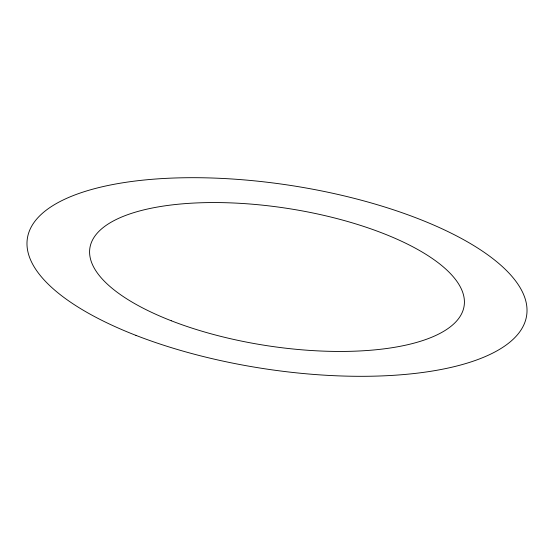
<?xml version="1.0" encoding="UTF-8"?>
<svg xmlns="http://www.w3.org/2000/svg" width="554" height="554" viewBox="0 0 554 554"><rect width="100%" height="100%" fill="white"/><g stroke="black" fill="none" stroke-linecap="round" stroke-linejoin="round"><path stroke-width="0.83" d="M135.938 335.378A252.589 92.573 8.8 0 0 526.3 317.394A252.589 92.573 8.8 0 0 168.762 178.236A252.589 92.573 8.8 0 0 135.938 335.378M171.255 320.759A189.343 69.395 8.8 0 0 463.878 307.276A189.343 69.395 8.8 0 0 195.867 202.965A189.343 69.395 8.8 0 0 171.255 320.759"/></g></svg>
